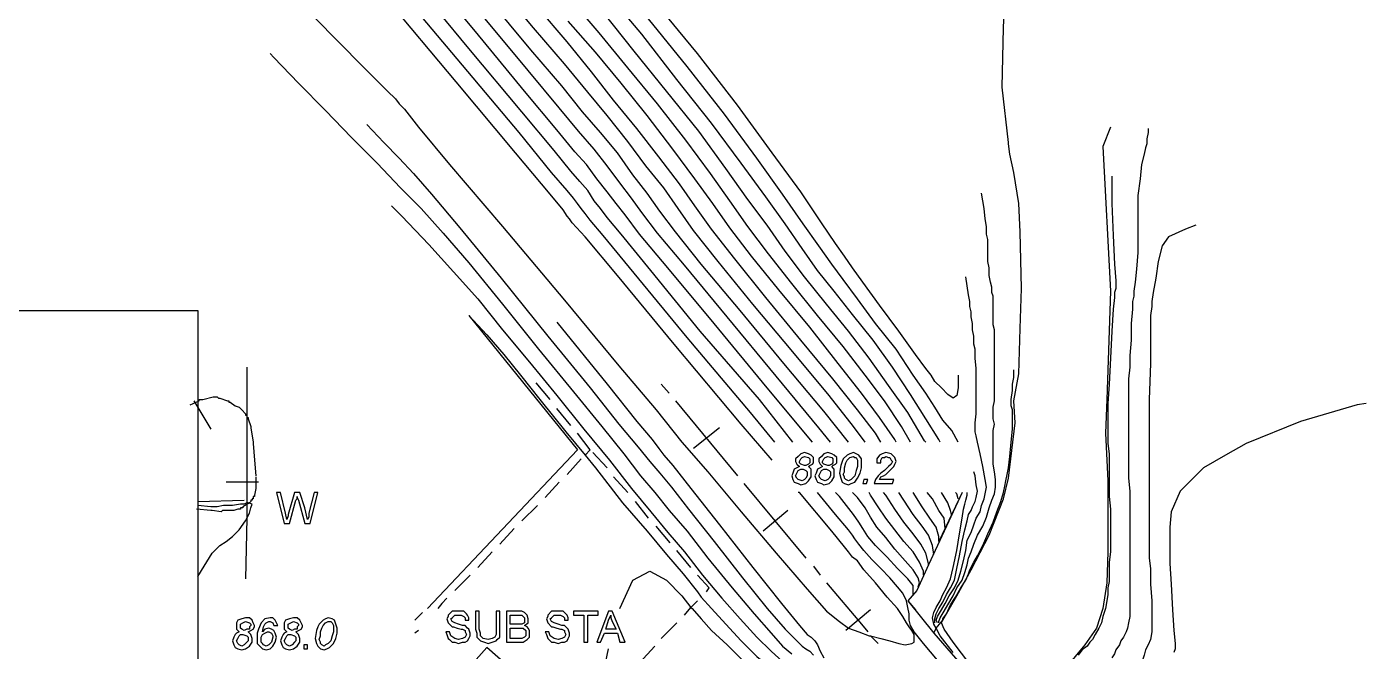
# Model space of a CAD drawing. Header units: feet. Extents: x -3749 to 15459, y 505 to 24761.
# Drawn here: x 7345 to 11489, y 19949 to 21884 of the extents above; entities that cross this region are included whole.
import ezdxf

# ---------------------------------------------------------------- set-up
doc = ezdxf.new("R2010")
doc.units = ezdxf.units.FT
for name, color, linetype in [('Buildings', 2, 'CONTINUOUS'), ('Streets', 4, 'CONTINUOUS'), ('Topo', 7, 'CONTINUOUS'), ('Topo Lines', 6, 'CONTINUOUS'), ('Water', 5, 'CONTINUOUS')]:
    doc.layers.add(name, color=color, linetype=linetype)

msp = doc.modelspace()

# ---------------------------------------------------------------- linework, layer by layer
at = {"layer": 'Buildings'}
for points in [[(7259.2, 21004.9), (7815.2, 21004.9), (7875.2, 21004.9), (7875.2, 20672.9), (7875.2, 20416.9), (7875.2, 20180.9), (7875.2, 19684.9), (7667.2, 19684.9), (7667.2, 19240.9), (7667.2, 18548.9), (7663.2, 17888.9), (7455.2, 17888.9), (6967.2, 17888.9), (6971.2, 18828.9), (6971.2, 19920.9), (6971.2, 20800.9), (6971.2, 20992.9), (7259.2, 21004.9)], [(8027.2, 20828.9), (8027.2, 20408.9)], [(8967.2, 20728.9), (8923.2, 20780.9)], [(9311.2, 20776.9), (9335.2, 20748.9)], [(9355.2, 20724.9), (9547.2, 20492.9)], [(9031.2, 20648.9), (8987.2, 20700.9)], [(9491.2, 20640.9), (9411.2, 20576.9)], [(9091.2, 20572.9), (9051.2, 20624.9)], [(9091.2, 20572.9), (9075.2, 20556.9)], [(9143.2, 20516.9), (9099.2, 20564.9)], [(9739.2, 20520.9), (9731.2, 20516.9), (9723.2, 20512.9), (9719.2, 20500.9), (9715.2, 20492.9), (9719.2, 20480.9), (9723.2, 20472.9), (9735.2, 20468.9), (9743.2, 20464.9), (9759.2, 20468.9), (9767.2, 20476.9), (9775.2, 20488.9), (9775.2, 20500.9), (9775.2, 20512.9), (9767.2, 20520.9), (9771.2, 20524.9), (9779.2, 20528.9), (9783.2, 20532.9), (9783.2, 20540.9), (9783.2, 20548.9), (9775.2, 20556.9), (9767.2, 20560.9), (9755.2, 20564.9), (9743.2, 20560.9), (9735.2, 20552.9), (9727.2, 20544.9), (9727.2, 20536.9), (9731.2, 20528.9), (9739.2, 20520.9)], [(9811.2, 20520.9), (9803.2, 20516.9), (9795.2, 20512.9), (9791.2, 20500.9), (9787.2, 20492.9), (9791.2, 20480.9), (9795.2, 20472.9), (9807.2, 20468.9), (9815.2, 20464.9), (9831.2, 20468.9), (9839.2, 20476.9), (9847.2, 20488.9), (9847.2, 20500.9), (9847.2, 20512.9), (9839.2, 20520.9), (9843.2, 20524.9), (9851.2, 20528.9), (9855.2, 20532.9), (9855.2, 20540.9), (9855.2, 20548.9), (9847.2, 20556.9), (9839.2, 20560.9), (9827.2, 20564.9), (9815.2, 20560.9), (9807.2, 20552.9), (9799.2, 20544.9), (9799.2, 20536.9), (9803.2, 20528.9), (9811.2, 20520.9)], [(9863.2, 20500.9), (9867.2, 20484.9), (9871.2, 20472.9), (9879.2, 20468.9), (9891.2, 20464.9), (9899.2, 20468.9), (9911.2, 20472.9), (9919.2, 20484.9), (9927.2, 20500.9), (9931.2, 20516.9), (9931.2, 20532.9), (9931.2, 20544.9), (9923.2, 20556.9), (9915.2, 20560.9), (9907.2, 20564.9), (9895.2, 20560.9), (9887.2, 20556.9), (9875.2, 20544.9), (9871.2, 20536.9), (9867.2, 20524.9), (9863.2, 20500.9)], [(9971.2, 20468.9), (10027.2, 20468.9), (10031.2, 20480.9), (9987.2, 20480.9), (9991.2, 20488.9), (9999.2, 20492.9), (10007.2, 20496.9), (10015.2, 20504.9), (10023.2, 20512.9), (10027.2, 20516.9), (10031.2, 20520.9), (10035.2, 20528.9), (10039.2, 20536.9), (10035.2, 20548.9), (10023.2, 20560.9), (10007.2, 20564.9), (9995.2, 20560.9), (9987.2, 20556.9), (9979.2, 20544.9), (9979.2, 20532.9), (9991.2, 20532.9), (9991.2, 20540.9), (9995.2, 20548.9), (10003.2, 20548.9), (10007.2, 20552.9), (10015.2, 20548.9), (10019.2, 20548.9), (10023.2, 20540.9), (10027.2, 20536.9), (10023.2, 20528.9), (10015.2, 20520.9), (10011.2, 20516.9), (10003.2, 20508.9), (9991.2, 20500.9), (9983.2, 20492.9), (9975.2, 20480.9), (9971.2, 20468.9)], [(9063.2, 20544.9), (9019.2, 20496.9)], [(9727.2, 20492.9), (9731.2, 20500.9), (9735.2, 20508.9), (9743.2, 20512.9), (9751.2, 20512.9), (9759.2, 20508.9), (9763.2, 20504.9), (9763.2, 20500.9), (9763.2, 20492.9), (9759.2, 20484.9), (9755.2, 20480.9), (9747.2, 20476.9), (9735.2, 20480.9), (9731.2, 20484.9), (9727.2, 20492.9)], [(9739.2, 20536.9), (9743.2, 20544.9), (9747.2, 20548.9), (9755.2, 20552.9), (9767.2, 20548.9), (9771.2, 20544.9), (9771.2, 20540.9), (9771.2, 20532.9), (9767.2, 20528.9), (9759.2, 20524.9), (9755.2, 20524.9), (9743.2, 20528.9), (9739.2, 20532.9), (9739.2, 20536.9)], [(9799.2, 20492.9), (9803.2, 20500.9), (9807.2, 20508.9), (9815.2, 20512.9), (9823.2, 20512.9), (9831.2, 20508.9), (9835.2, 20504.9), (9835.2, 20500.9), (9835.2, 20492.9), (9831.2, 20484.9), (9827.2, 20480.9), (9819.2, 20476.9), (9807.2, 20480.9), (9803.2, 20484.9), (9799.2, 20492.9)], [(9811.2, 20536.9), (9815.2, 20544.9), (9819.2, 20548.9), (9827.2, 20552.9), (9839.2, 20548.9), (9843.2, 20544.9), (9843.2, 20540.9), (9843.2, 20532.9), (9839.2, 20528.9), (9831.2, 20524.9), (9827.2, 20524.9), (9815.2, 20528.9), (9811.2, 20532.9), (9811.2, 20536.9)], [(9875.2, 20496.9), (9879.2, 20504.9), (9879.2, 20516.9), (9883.2, 20532.9), (9887.2, 20540.9), (9895.2, 20548.9), (9907.2, 20552.9), (9911.2, 20548.9), (9915.2, 20548.9), (9919.2, 20540.9), (9919.2, 20532.9), (9919.2, 20520.9), (9915.2, 20508.9), (9911.2, 20492.9), (9903.2, 20484.9), (9899.2, 20480.9), (9891.2, 20476.9), (9883.2, 20480.9), (9879.2, 20484.9), (9879.2, 20488.9), (9875.2, 20496.9)], [(8995.2, 20472.9), (8951.2, 20424.9)], [(9207.2, 20440.9), (9163.2, 20488.9)], [(9935.2, 20468.9), (9947.2, 20468.9), (9951.2, 20480.9), (9939.2, 20480.9), (9935.2, 20468.9)], [(8143.2, 20344.9), (8159.2, 20344.9), (8179.2, 20416.9), (8183.2, 20420.9), (8183.2, 20428.9), (8183.2, 20424.9), (8187.2, 20416.9), (8207.2, 20344.9), (8223.2, 20344.9), (8247.2, 20440.9), (8235.2, 20440.9), (8219.2, 20376.9), (8219.2, 20364.9), (8215.2, 20356.9), (8207.2, 20392.9), (8191.2, 20440.9), (8175.2, 20440.9), (8155.2, 20372.9), (8155.2, 20368.9), (8151.2, 20356.9), (8147.2, 20376.9), (8131.2, 20440.9), (8119.2, 20440.9), (8143.2, 20344.9)], [(9567.2, 20468.9), (9759.2, 20236.9)], [(10243.2, 20440.9), (10171.2, 20288.9)], [(7875.2, 20412.9), (8019.2, 20416.9)], [(8027.2, 20408.9), (8027.2, 20404.9), (8027.2, 20360.9)], [(8927.2, 20400.9), (8879.2, 20352.9)], [(9271.2, 20360.9), (9231.2, 20412.9)], [(8027.2, 20360.9), (8023.2, 20172.9)], [(9703.2, 20384.9), (9627.2, 20320.9)], [(8855.2, 20328.9), (8811.2, 20280.9)], [(9339.2, 20284.9), (9295.2, 20336.9)], [(8787.2, 20256.9), (8743.2, 20208.9)], [(9403.2, 20208.9), (9359.2, 20260.9)], [(8719.2, 20184.9), (8671.2, 20136.9)], [(9451.2, 20132.9), (9459.2, 20144.9), (9423.2, 20184.9)], [(9783.2, 20212.9), (9803.2, 20184.9)], [(10139.2, 20216.9), (10103.2, 20136.9), (10075.2, 20104.9), (10099.2, 20076.9)], [(9823.2, 20160.9), (9931.2, 20032.9)], [(8647.2, 20112.9), (8631.2, 20096.9), (8619.2, 20080.9)], [(9403.2, 20084.9), (9423.2, 20104.9)], [(8643.2, 20008.9), (8647.2, 20000.9), (8651.2, 19988.9), (8655.2, 19984.9), (8663.2, 19976.9), (8671.2, 19976.9), (8683.2, 19972.9), (8695.2, 19976.9), (8703.2, 19976.9), (8711.2, 19980.9), (8715.2, 19988.9), (8719.2, 19996.9), (8719.2, 20004.9), (8715.2, 20016.9), (8711.2, 20020.9), (8703.2, 20028.9), (8695.2, 20028.9), (8683.2, 20032.9), (8671.2, 20036.9), (8663.2, 20040.9), (8659.2, 20048.9), (8663.2, 20052.9), (8667.2, 20056.9), (8671.2, 20060.9), (8683.2, 20060.9), (8691.2, 20060.9), (8699.2, 20056.9), (8703.2, 20052.9), (8703.2, 20044.9), (8715.2, 20044.9), (8715.2, 20052.9), (8711.2, 20060.9), (8707.2, 20064.9), (8699.2, 20072.9), (8683.2, 20072.9), (8663.2, 20072.9), (8651.2, 20060.9), (8651.2, 20056.9), (8647.2, 20048.9), (8651.2, 20036.9), (8663.2, 20024.9), (8667.2, 20024.9), (8679.2, 20020.9), (8691.2, 20016.9), (8695.2, 20016.9), (8703.2, 20012.9), (8703.2, 20008.9), (8707.2, 20000.9), (8703.2, 19992.9), (8695.2, 19988.9), (8683.2, 19984.9), (8671.2, 19988.9), (8659.2, 19996.9), (8655.2, 20008.9), (8643.2, 20008.9)], [(8799.2, 20072.9), (8799.2, 20016.9), (8799.2, 20000.9), (8795.2, 19992.9), (8787.2, 19988.9), (8775.2, 19984.9), (8759.2, 19988.9), (8751.2, 19996.9), (8751.2, 20004.9), (8747.2, 20016.9), (8747.2, 20072.9), (8735.2, 20072.9), (8735.2, 20016.9), (8739.2, 20004.9), (8739.2, 19992.9), (8747.2, 19984.9), (8751.2, 19980.9), (8763.2, 19976.9), (8775.2, 19972.9), (8787.2, 19976.9), (8799.2, 19980.9), (8803.2, 19984.9), (8811.2, 19992.9), (8811.2, 20004.9), (8811.2, 20016.9), (8811.2, 20072.9), (8799.2, 20072.9)], [(8831.2, 19976.9), (8867.2, 19976.9), (8883.2, 19976.9), (8895.2, 19984.9), (8903.2, 19992.9), (8903.2, 20004.9), (8903.2, 20012.9), (8899.2, 20020.9), (8895.2, 20024.9), (8887.2, 20028.9), (8899.2, 20036.9), (8899.2, 20048.9), (8895.2, 20060.9), (8887.2, 20068.9), (8879.2, 20072.9), (8867.2, 20072.9), (8831.2, 20072.9), (8831.2, 19976.9)], [(8843.2, 20032.9), (8843.2, 20060.9), (8863.2, 20060.9), (8875.2, 20060.9), (8879.2, 20060.9), (8887.2, 20052.9), (8887.2, 20044.9), (8887.2, 20036.9), (8879.2, 20032.9), (8875.2, 20032.9), (8867.2, 20032.9), (8843.2, 20032.9)], [(8951.2, 20008.9), (8955.2, 20000.9), (8959.2, 19988.9), (8963.2, 19984.9), (8971.2, 19976.9), (8979.2, 19976.9), (8991.2, 19972.9), (9003.2, 19976.9), (9011.2, 19976.9), (9019.2, 19980.9), (9023.2, 19988.9), (9027.2, 19996.9), (9027.2, 20004.9), (9023.2, 20016.9), (9019.2, 20020.9), (9011.2, 20028.9), (9003.2, 20028.9), (8991.2, 20032.9), (8979.2, 20036.9), (8971.2, 20040.9), (8967.2, 20048.9), (8971.2, 20052.9), (8975.2, 20056.9), (8979.2, 20060.9), (8991.2, 20060.9), (8999.2, 20060.9), (9007.2, 20056.9), (9011.2, 20052.9), (9011.2, 20044.9), (9023.2, 20044.9), (9023.2, 20052.9), (9019.2, 20060.9), (9015.2, 20064.9), (9007.2, 20072.9), (8991.2, 20072.9), (8971.2, 20072.9), (8959.2, 20060.9), (8959.2, 20056.9), (8955.2, 20048.9), (8959.2, 20036.9), (8971.2, 20024.9), (8975.2, 20024.9), (8987.2, 20020.9), (8999.2, 20016.9), (9003.2, 20016.9), (9011.2, 20012.9), (9011.2, 20008.9), (9015.2, 20000.9), (9011.2, 19992.9), (9003.2, 19988.9), (8991.2, 19984.9), (8979.2, 19988.9), (8967.2, 19996.9), (8963.2, 20008.9), (8951.2, 20008.9)], [(9071.2, 19976.9), (9083.2, 19976.9), (9083.2, 20060.9), (9115.2, 20060.9), (9115.2, 20072.9), (9039.2, 20072.9), (9039.2, 20060.9), (9071.2, 20060.9), (9071.2, 19976.9)], [(9111.2, 19976.9), (9123.2, 19976.9), (9135.2, 20004.9), (9175.2, 20004.9), (9183.2, 19976.9), (9199.2, 19976.9), (9159.2, 20072.9), (9147.2, 20072.9), (9111.2, 19976.9)], [(9139.2, 20016.9), (9147.2, 20044.9), (9155.2, 20060.9), (9155.2, 20052.9), (9159.2, 20040.9), (9171.2, 20016.9), (9139.2, 20016.9)], [(9383.2, 20060.9), (9403.2, 20084.9)], [(9959.2, 20076.9), (9883.2, 20012.9)], [(8003.2, 20008.9), (7995.2, 20004.9), (7991.2, 20000.9), (7987.2, 19992.9), (7983.2, 19980.9), (7987.2, 19968.9), (7991.2, 19960.9), (7999.2, 19956.9), (8011.2, 19952.9), (8023.2, 19956.9), (8035.2, 19964.9), (8043.2, 19976.9), (8043.2, 19988.9), (8039.2, 20000.9), (8031.2, 20008.9), (8039.2, 20012.9), (8047.2, 20016.9), (8051.2, 20024.9), (8051.2, 20028.9), (8047.2, 20036.9), (8043.2, 20044.9), (8035.2, 20052.9), (8023.2, 20052.9), (8011.2, 20048.9), (7999.2, 20044.9), (7995.2, 20036.9), (7995.2, 20028.9), (7995.2, 20016.9), (8003.2, 20008.9)], [(8007.2, 20024.9), (8007.2, 20032.9), (8015.2, 20036.9), (8023.2, 20040.9), (8035.2, 20036.9), (8039.2, 20032.9), (8039.2, 20028.9), (8035.2, 20024.9), (8035.2, 20016.9), (8027.2, 20016.9), (8019.2, 20012.9), (8011.2, 20016.9), (8007.2, 20020.9), (8007.2, 20024.9)], [(8075.2, 20008.9), (8079.2, 20024.9), (8083.2, 20032.9), (8087.2, 20036.9), (8095.2, 20040.9), (8099.2, 20040.9), (8107.2, 20036.9), (8111.2, 20028.9), (8123.2, 20028.9), (8119.2, 20036.9), (8115.2, 20044.9), (8107.2, 20052.9), (8099.2, 20052.9), (8083.2, 20048.9), (8071.2, 20036.9), (8063.2, 20016.9), (8059.2, 20004.9), (8059.2, 19988.9), (8059.2, 19972.9), (8067.2, 19964.9), (8075.2, 19956.9), (8087.2, 19952.9), (8099.2, 19956.9), (8107.2, 19964.9), (8115.2, 19976.9), (8119.2, 19992.9), (8115.2, 20004.9), (8111.2, 20012.9), (8103.2, 20016.9), (8095.2, 20020.9), (8083.2, 20016.9), (8075.2, 20008.9)], [(8151.2, 20008.9), (8143.2, 20004.9), (8139.2, 20000.9), (8135.2, 19992.9), (8131.2, 19980.9), (8135.2, 19968.9), (8139.2, 19960.9), (8147.2, 19956.9), (8159.2, 19952.9), (8171.2, 19956.9), (8183.2, 19964.9), (8191.2, 19976.9), (8191.2, 19988.9), (8187.2, 20000.9), (8179.2, 20008.9), (8187.2, 20012.9), (8195.2, 20016.9), (8199.2, 20024.9), (8199.2, 20028.9), (8195.2, 20036.9), (8191.2, 20044.9), (8183.2, 20052.9), (8171.2, 20052.9), (8159.2, 20048.9), (8147.2, 20044.9), (8143.2, 20036.9), (8143.2, 20028.9), (8143.2, 20016.9), (8151.2, 20008.9)], [(8155.2, 20024.9), (8155.2, 20032.9), (8163.2, 20036.9), (8171.2, 20040.9), (8183.2, 20036.9), (8187.2, 20032.9), (8187.2, 20028.9), (8183.2, 20024.9), (8183.2, 20016.9), (8175.2, 20016.9), (8167.2, 20012.9), (8159.2, 20016.9), (8155.2, 20020.9), (8155.2, 20024.9)], [(8239.2, 19988.9), (8243.2, 19972.9), (8247.2, 19964.9), (8255.2, 19956.9), (8267.2, 19952.9), (8275.2, 19956.9), (8283.2, 19960.9), (8295.2, 19972.9), (8303.2, 19988.9), (8307.2, 20004.9), (8307.2, 20020.9), (8303.2, 20032.9), (8299.2, 20044.9), (8291.2, 20048.9), (8279.2, 20052.9), (8271.2, 20048.9), (8263.2, 20044.9), (8251.2, 20032.9), (8247.2, 20024.9), (8243.2, 20012.9), (8239.2, 19988.9)], [(8251.2, 19984.9), (8255.2, 19996.9), (8255.2, 20008.9), (8259.2, 20020.9), (8263.2, 20028.9), (8271.2, 20036.9), (8279.2, 20040.9), (8287.2, 20040.9), (8291.2, 20036.9), (8295.2, 20028.9), (8295.2, 20020.9), (8295.2, 20008.9), (8291.2, 19996.9), (8287.2, 19980.9), (8279.2, 19972.9), (8271.2, 19968.9), (8267.2, 19964.9), (8259.2, 19968.9), (8255.2, 19972.9), (8255.2, 19976.9), (8251.2, 19984.9)], [(8843.2, 19988.9), (8843.2, 20020.9), (8867.2, 20020.9), (8875.2, 20020.9), (8883.2, 20020.9), (8891.2, 20012.9), (8891.2, 20004.9), (8891.2, 19996.9), (8887.2, 19992.9), (8879.2, 19988.9), (8871.2, 19988.9), (8843.2, 19988.9)], [(9311.2, 19988.9), (9359.2, 20036.9)], [(9931.2, 20032.9), (9951.2, 20008.9)], [(7995.2, 19980.9), (7999.2, 19988.9), (8003.2, 19996.9), (8007.2, 20000.9), (8015.2, 20000.9), (8027.2, 19996.9), (8031.2, 19992.9), (8031.2, 19988.9), (8031.2, 19980.9), (8027.2, 19976.9), (8019.2, 19968.9), (8011.2, 19964.9), (8003.2, 19968.9), (7999.2, 19972.9), (7995.2, 19980.9)], [(8071.2, 19984.9), (8071.2, 19992.9), (8075.2, 20000.9), (8083.2, 20004.9), (8091.2, 20008.9), (8095.2, 20008.9), (8103.2, 20004.9), (8107.2, 19996.9), (8107.2, 19992.9), (8103.2, 19976.9), (8095.2, 19968.9), (8087.2, 19964.9), (8079.2, 19968.9), (8075.2, 19972.9), (8071.2, 19976.9), (8071.2, 19984.9)], [(8143.2, 19980.9), (8147.2, 19988.9), (8151.2, 19996.9), (8155.2, 20000.9), (8163.2, 20000.9), (8175.2, 19996.9), (8179.2, 19992.9), (8179.2, 19988.9), (8179.2, 19980.9), (8175.2, 19976.9), (8167.2, 19968.9), (8159.2, 19964.9), (8151.2, 19968.9), (8147.2, 19972.9), (8143.2, 19980.9)], [(8559.2, 20012.9), (8547.2, 20004.9)], [(9959.2, 19996.9), (9983.2, 19972.9)], [(10155.2, 20004.9), (10263.2, 19880.9)], [(8203.2, 19956.9), (8215.2, 19956.9), (8215.2, 19968.9), (8203.2, 19968.9), (8203.2, 19956.9)], [(9243.2, 19912.9), (9291.2, 19964.9)]]:
    msp.add_lwpolyline(points, dxfattribs=at)
at = {"layer": 'Streets'}
for points in [[(8715.2, 20988.9), (9051.2, 20572.9), (8587.2, 20080.9)], [(8571.2, 20068.9), (8547.2, 20044.9)], [(8603.2, 19772.9), (8435.2, 19584.9), (8571.2, 19460.9), (8907.2, 19840.9), (8771.2, 19960.9), (8603.2, 19772.9)]]:
    msp.add_lwpolyline(points, dxfattribs=at)
at = {"layer": 'Topo', "color": 4}
for points in [[(10243.2, 20440.9), (10139.2, 20216.9), (10139.2, 20216.9)], [(10139.2, 20216.9), (10103.2, 20136.9), (10075.2, 20104.9), (10155.2, 20004.9)], [(10155.2, 20004.9), (10263.2, 19880.9)]]:
    msp.add_lwpolyline(points, dxfattribs=at)
at = {"layer": 'Topo Lines'}
for points in [[(9719.2, 20596.9), (9615.2, 20728.9), (9431.2, 20940.9), (9279.2, 21128.9), (9187.2, 21240.9), (9143.2, 21292.9), (9123.2, 21320.9), (9103.2, 21344.9), (9083.2, 21376.9), (9059.2, 21404.9), (9031.2, 21436.9), (8979.2, 21500.9), (8879.2, 21620.9), (8715.2, 21816.9), (8527.2, 22044.8), (8367.2, 22236.8), (8271.2, 22348.8), (8227.2, 22396.8), (8211.2, 22412.8), (8199.2, 22424.8), (8187.2, 22436.8), (8171.2, 22448.8), (8155.2, 22464.8)], [(9943.2, 20596.9), (9907.2, 20644.9), (9831.2, 20740.9), (9719.2, 20876.9), (9595.2, 21024.9), (9487.2, 21156.9), (9411.2, 21252.9), (9363.2, 21320.9), (9319.2, 21384.9), (9263.2, 21452.9), (9207.2, 21528.9), (9143.2, 21608.9), (9083.2, 21680.9), (9011.2, 21768.9), (8915.2, 21880.9), (8795.2, 22024.8), (8667.2, 22176.8), (8555.2, 22308.8), (8475.2, 22396.8), (8463.2, 22408.8)], [(9891.2, 20596.9), (9815.2, 20692.9), (9691.2, 20840.9), (9555.2, 21004.9), (9435.2, 21148.9), (9355.2, 21248.9), (9307.2, 21312.9), (9267.2, 21368.9), (9223.2, 21424.9), (9175.2, 21492.9), (9123.2, 21556.9), (9067.2, 21620.9), (9003.2, 21700.9), (8907.2, 21812.9), (8775.2, 21972.8), (8631.2, 22144.8), (8507.2, 22292.8), (8479.2, 22320.8)], [(9779.2, 20596.9), (9639.2, 20764.9), (9475.2, 20964.9), (9331.2, 21136.9), (9243.2, 21240.9), (9199.2, 21300.9), (9171.2, 21336.9), (9143.2, 21372.9), (9111.2, 21412.9), (9079.2, 21456.9), (9043.2, 21496.9), (8987.2, 21564.9), (8887.2, 21684.9), (8735.2, 21868.9), (8563.2, 22076.8), (8411.2, 22252.8), (8399.2, 22268.8)], [(9835.2, 20596.9), (9799.2, 20640.9), (9667.2, 20800.9), (9515.2, 20984.9), (9383.2, 21144.9), (9299.2, 21244.9), (9251.2, 21308.9), (9219.2, 21352.9), (9183.2, 21400.9), (9143.2, 21452.9), (9103.2, 21504.9), (9055.2, 21560.9), (8995.2, 21632.9), (8899.2, 21748.9), (8755.2, 21920.9), (8595.2, 22108.8), (8459.2, 22272.8), (8439.2, 22292.8)], [(10175.2, 20596.9), (10171.2, 20604.9), (10131.2, 20668.9), (10083.2, 20744.9), (10027.2, 20828.9), (9967.2, 20912.9), (9903.2, 20992.9), (9847.2, 21064.9), (9795.2, 21128.9), (9747.2, 21196.9), (9695.2, 21272.9), (9635.2, 21356.9), (9559.2, 21460.9), (9467.2, 21584.9), (9359.2, 21720.9), (9251.2, 21860.9), (9143.2, 21988.8), (9047.2, 22104.8), (8963.2, 22200.8), (8935.2, 22236.8)], [(10083.2, 20596.9), (10055.2, 20644.9), (10003.2, 20724.9), (9943.2, 20804.9), (9875.2, 20892.9), (9795.2, 20988.9), (9715.2, 21088.9), (9643.2, 21180.9), (9579.2, 21264.9), (9523.2, 21344.9), (9463.2, 21428.9), (9387.2, 21532.9), (9299.2, 21644.9), (9207.2, 21756.9), (9119.2, 21864.9), (9031.2, 21968.8), (8943.2, 22072.8), (8863.2, 22172.8)], [(10131.2, 20596.9), (10127.2, 20600.9), (10075.2, 20688.9), (10015.2, 20772.9), (9955.2, 20856.9), (9891.2, 20940.9), (9823.2, 21024.9), (9755.2, 21108.9), (9695.2, 21188.9), (9639.2, 21268.9), (9579.2, 21348.9), (9511.2, 21444.9), (9427.2, 21560.9), (9327.2, 21684.9), (9227.2, 21808.9), (9131.2, 21928.9), (9039.2, 22036.8), (8955.2, 22136.8), (8899.2, 22204.8)], [(10231.2, 20596.9), (10211.2, 20632.9), (10183.2, 20664.9), (10159.2, 20704.9), (10131.2, 20748.9), (10091.2, 20804.9), (10039.2, 20884.9), (9975.2, 20964.9), (9919.2, 21040.9), (9875.2, 21100.9), (9839.2, 21148.9), (9799.2, 21204.9), (9751.2, 21272.9), (9687.2, 21364.9), (9607.2, 21476.9), (9507.2, 21612.9), (9391.2, 21760.9), (9271.2, 21908.9), (9155.2, 22048.8)], [(9663.2, 20596.9), (9587.2, 20688.9), (9391.2, 20920.9), (9227.2, 21120.9), (9131.2, 21236.9), (9091.2, 21284.9), (9075.2, 21304.9), (9063.2, 21320.9), (9051.2, 21336.9), (9039.2, 21352.9), (9019.2, 21376.9), (8971.2, 21432.9), (8871.2, 21556.9), (8695.2, 21764.9), (8491.2, 22008.8)], [(8167.2, 21984.8), (8295.2, 21852.9), (8403.2, 21744.9), (8463.2, 21684.9), (8487.2, 21660.9), (8499.2, 21644.9), (8515.2, 21628.9), (8559.2, 21572.9), (8655.2, 21456.9), (8819.2, 21264.9), (9011.2, 21036.9), (9179.2, 20832.9), (9295.2, 20696.9), (9375.2, 20596.9), (9455.2, 20504.9), (9559.2, 20380.9), (9667.2, 20252.9), (9763.2, 20140.9), (9823.2, 20072.9), (9863.2, 20040.9), (9891.2, 20020.9), (9923.2, 20008.9), (9955.2, 19996.9), (9959.2, 19996.9)], [(9655.2, 20540.9), (9559.2, 20652.9), (9351.2, 20900.9), (9175.2, 21112.9), (9075.2, 21232.9), (9035.2, 21276.9), (9027.2, 21288.9), (9019.2, 21296.9), (9007.2, 21316.9), (8967.2, 21364.9), (8859.2, 21492.9), (8675.2, 21712.9), (8455.2, 21976.8)], [(9991.2, 20596.9), (9975.2, 20624.9), (9919.2, 20696.9), (9843.2, 20792.9), (9743.2, 20912.9), (9635.2, 21044.9), (9539.2, 21164.9), (9467.2, 21256.9), (9415.2, 21328.9), (9367.2, 21396.9), (9303.2, 21480.9), (9235.2, 21568.9), (9163.2, 21656.9), (9095.2, 21744.9), (9019.2, 21836.9), (8927.2, 21944.9)], [(10231.2, 20804.9), (10231.2, 20792.9), (10231.2, 20764.9), (10227.2, 20740.9), (10215.2, 20732.9), (10199.2, 20744.9), (10179.2, 20764.9), (10159.2, 20784.9), (10147.2, 20804.9), (10131.2, 20824.9), (10099.2, 20868.9), (10047.2, 20940.9), (9987.2, 21020.9), (9935.2, 21092.9), (9903.2, 21136.9), (9879.2, 21172.9), (9851.2, 21212.9), (9807.2, 21276.9), (9743.2, 21372.9), (9655.2, 21492.9), (9547.2, 21640.9), (9423.2, 21800.9), (9291.2, 21960.8)], [(10039.2, 20596.9), (10035.2, 20604.9), (9987.2, 20672.9), (9931.2, 20748.9), (9859.2, 20840.9), (9771.2, 20952.9), (9675.2, 21068.9), (9591.2, 21172.9), (9523.2, 21260.9), (9471.2, 21336.9), (9415.2, 21412.9), (9347.2, 21504.9), (9267.2, 21608.9), (9187.2, 21708.9), (9107.2, 21804.9), (9023.2, 21900.9)], [(8099.2, 21800.9), (8111.2, 21788.9), (8187.2, 21708.9), (8271.2, 21624.9), (8351.2, 21540.9), (8431.2, 21460.9), (8503.2, 21384.9), (8567.2, 21320.9), (8635.2, 21244.9), (8715.2, 21152.9), (8819.2, 21024.9), (8931.2, 20884.9), (9039.2, 20752.9), (9127.2, 20644.9), (9195.2, 20560.9), (9247.2, 20492.9), (9291.2, 20440.9), (9335.2, 20384.9), (9391.2, 20320.9), (9455.2, 20236.9), (9531.2, 20144.9), (9599.2, 20064.9), (9651.2, 20004.9), (9687.2, 19964.9), (9715.2, 19940.9)], [(8399.2, 21580.9), (8451.2, 21524.9), (8499.2, 21476.9), (8543.2, 21428.9), (8599.2, 21364.9), (8687.2, 21260.9), (8815.2, 21104.9), (8959.2, 20924.9), (9091.2, 20764.9), (9179.2, 20652.9), (9239.2, 20580.9), (9275.2, 20536.9), (9307.2, 20500.9), (9343.2, 20456.9), (9395.2, 20388.9), (9475.2, 20288.9), (9563.2, 20176.9), (9639.2, 20080.9), (9695.2, 20016.9), (9727.2, 19984.9), (9747.2, 19964.9), (9759.2, 19956.9), (9771.2, 19948.9), (9783.2, 19936.9)], [(10819.2, 21568.9), (10819.2, 21556.9), (10815.2, 21536.9), (10815.2, 21520.9), (10811.2, 21508.9), (10807.2, 21488.9), (10799.2, 21456.9), (10795.2, 21412.9), (10787.2, 21360.9), (10787.2, 21300.9), (10787.2, 21240.9), (10787.2, 21184.9), (10783.2, 21132.9), (10779.2, 21092.9), (10775.2, 21064.9), (10775.2, 21048.9), (10771.2, 21032.9), (10771.2, 21008.9), (10767.2, 20964.9), (10767.2, 20912.9), (10763.2, 20864.9), (10763.2, 20828.9), (10759.2, 20792.9), (10759.2, 20744.9), (10759.2, 20680.9), (10759.2, 20608.9), (10759.2, 20536.9), (10759.2, 20484.9), (10763.2, 20444.9), (10763.2, 20412.9), (10763.2, 20384.9), (10763.2, 20352.9), (10763.2, 20328.9), (10763.2, 20304.9), (10763.2, 20284.9), (10763.2, 20260.9), (10763.2, 20240.9), (10763.2, 20220.9), (10763.2, 20192.9), (10763.2, 20160.9), (10763.2, 20128.9), (10763.2, 20100.9), (10763.2, 20076.9), (10763.2, 20056.9), (10759.2, 20036.9), (10755.2, 20020.9), (10751.2, 20008.9)], [(10707.2, 21420.9), (10707.2, 21336.9), (10711.2, 21236.9), (10715.2, 21148.9), (10719.2, 21096.9), (10719.2, 21072.9), (10715.2, 21060.9), (10715.2, 21044.9), (10711.2, 21008.9), (10707.2, 20940.9), (10703.2, 20856.9), (10699.2, 20776.9), (10695.2, 20716.9), (10695.2, 20676.9), (10695.2, 20652.9), (10695.2, 20632.9), (10695.2, 20616.9), (10695.2, 20592.9), (10699.2, 20560.9), (10699.2, 20520.9), (10699.2, 20472.9), (10699.2, 20428.9), (10703.2, 20388.9), (10703.2, 20352.9), (10703.2, 20316.9), (10703.2, 20284.9), (10703.2, 20256.9), (10699.2, 20224.9), (10699.2, 20200.9), (10699.2, 20180.9), (10699.2, 20164.9), (10695.2, 20144.9), (10695.2, 20124.9), (10691.2, 20104.9), (10687.2, 20080.9), (10679.2, 20056.9), (10675.2, 20036.9), (10667.2, 20020.9), (10655.2, 20000.9), (10647.2, 19984.9), (10639.2, 19976.9), (10631.2, 19964.9), (10615.2, 19952.9), (10603.2, 19936.9)], [(10343.2, 20776.9), (10343.2, 20780.9), (10343.2, 20796.9), (10343.2, 20816.9), (10343.2, 20840.9), (10343.2, 20860.9), (10343.2, 20884.9), (10343.2, 20904.9), (10343.2, 20924.9), (10343.2, 20944.9), (10339.2, 20960.9), (10339.2, 20980.9), (10339.2, 20996.9), (10339.2, 21016.9), (10339.2, 21032.9), (10339.2, 21048.9), (10335.2, 21060.9), (10335.2, 21076.9), (10331.2, 21092.9), (10327.2, 21112.9), (10327.2, 21136.9), (10323.2, 21156.9), (10323.2, 21184.9), (10323.2, 21204.9), (10323.2, 21224.9), (10319.2, 21240.9), (10319.2, 21264.9), (10315.2, 21288.9), (10311.2, 21320.9), (10307.2, 21344.9), (10303.2, 21368.9)], [(8475.2, 21328.9), (8507.2, 21296.9), (8591.2, 21208.9), (8667.2, 21124.9), (8743.2, 21040.9), (8819.2, 20944.9), (8903.2, 20844.9), (8987.2, 20740.9), (9071.2, 20636.9), (9151.2, 20540.9), (9219.2, 20452.9), (9279.2, 20380.9), (9331.2, 20316.9), (9383.2, 20256.9), (9439.2, 20184.9), (9499.2, 20112.9), (9555.2, 20048.9), (9607.2, 19992.9), (9651.2, 19948.9), (9687.2, 19916.9), (9715.2, 19896.9), (9739.2, 19884.9), (9755.2, 19876.9)], [(10967.2, 21268.9), (10935.2, 21256.9), (10883.2, 21232.9), (10863.2, 21204.9), (10851.2, 21156.9), (10843.2, 21104.9), (10835.2, 21060.9), (10831.2, 21032.9), (10831.2, 21016.9), (10827.2, 20988.9), (10827.2, 20972.9), (10827.2, 20952.9), (10827.2, 20936.9), (10827.2, 20904.9), (10827.2, 20840.9), (10823.2, 20728.9), (10823.2, 20596.9), (10823.2, 20480.9), (10823.2, 20408.9), (10823.2, 20372.9), (10823.2, 20352.9), (10823.2, 20336.9), (10823.2, 20320.9), (10823.2, 20304.9)], [(10287.2, 20684.9), (10287.2, 20688.9), (10287.2, 20724.9), (10287.2, 20752.9), (10287.2, 20772.9), (10287.2, 20784.9), (10287.2, 20800.9), (10287.2, 20824.9), (10283.2, 20856.9), (10283.2, 20884.9), (10279.2, 20900.9), (10279.2, 20924.9), (10275.2, 20944.9), (10275.2, 20964.9), (10271.2, 20984.9), (10271.2, 21000.9), (10267.2, 21016.9), (10267.2, 21032.9), (10263.2, 21052.9), (10259.2, 21080.9), (10255.2, 21108.9)], [(8715.2, 20988.9), (8771.2, 20928.9), (8823.2, 20868.9), (8875.2, 20804.9), (8935.2, 20728.9), (9015.2, 20628.9), (9075.2, 20556.9)], [(8987.2, 20968.9), (9143.2, 20776.9), (9235.2, 20660.9), (9283.2, 20604.9), (9303.2, 20576.9), (9319.2, 20556.9), (9347.2, 20524.9), (9403.2, 20452.9), (9491.2, 20340.9), (9595.2, 20208.9), (9683.2, 20096.9), (9739.2, 20028.9), (9763.2, 20000.9), (9775.2, 19992.9), (9787.2, 19980.9), (9795.2, 19968.9), (9803.2, 19948.9), (9815.2, 19928.9)], [(10183.2, 20044.9), (10183.2, 20048.9), (10195.2, 20064.9), (10207.2, 20092.9), (10223.2, 20116.9), (10239.2, 20144.9), (10255.2, 20168.9), (10263.2, 20188.9), (10267.2, 20200.9), (10279.2, 20224.9), (10291.2, 20244.9), (10307.2, 20276.9), (10323.2, 20312.9), (10339.2, 20348.9), (10351.2, 20380.9), (10363.2, 20412.9), (10371.2, 20440.9), (10375.2, 20460.9), (10379.2, 20476.9), (10383.2, 20496.9), (10387.2, 20516.9), (10391.2, 20552.9), (10395.2, 20596.9), (10399.2, 20636.9), (10399.2, 20672.9), (10399.2, 20696.9), (10395.2, 20708.9), (10395.2, 20728.9), (10399.2, 20756.9), (10399.2, 20776.9), (10403.2, 20796.9), (10403.2, 20808.9), (10403.2, 20820.9)], [(10171.2, 20036.9), (10171.2, 20040.9), (10175.2, 20052.9), (10187.2, 20072.9), (10199.2, 20092.9), (10215.2, 20120.9), (10227.2, 20144.9), (10243.2, 20168.9), (10251.2, 20192.9), (10259.2, 20216.9), (10263.2, 20236.9), (10271.2, 20256.9), (10279.2, 20280.9), (10291.2, 20308.9), (10307.2, 20336.9), (10319.2, 20364.9), (10327.2, 20392.9), (10335.2, 20416.9), (10343.2, 20436.9), (10347.2, 20456.9), (10347.2, 20480.9), (10343.2, 20504.9), (10339.2, 20528.9), (10339.2, 20556.9), (10339.2, 20584.9), (10339.2, 20612.9), (10339.2, 20632.9), (10343.2, 20652.9), (10339.2, 20668.9), (10339.2, 20684.9), (10339.2, 20704.9), (10343.2, 20724.9), (10343.2, 20744.9), (10343.2, 20764.9), (10343.2, 20776.9)], [(7851.2, 20712.9), (7879.2, 20724.9), (7879.2, 20728.9), (7883.2, 20728.9), (7887.2, 20728.9), (7891.2, 20728.9), (7923.2, 20736.9), (7927.2, 20736.9), (7931.2, 20736.9), (7935.2, 20736.9), (7939.2, 20732.9), (7943.2, 20732.9), (7967.2, 20724.9), (7971.2, 20724.9), (7971.2, 20720.9), (7975.2, 20720.9), (7991.2, 20708.9), (8003.2, 20704.9), (8007.2, 20700.9), (8011.2, 20696.9), (8023.2, 20684.9), (8023.2, 20680.9), (8027.2, 20680.9), (8027.2, 20676.9), (8027.2, 20672.9), (8031.2, 20672.9), (8031.2, 20668.9), (8039.2, 20644.9), (8039.2, 20640.9), (8047.2, 20596.9), (8047.2, 20592.9), (8051.2, 20540.9), (8055.2, 20492.9)], [(7863.2, 20724.9), (7915.2, 20636.9)], [(10167.2, 20036.9), (10163.2, 20044.9), (10167.2, 20056.9), (10179.2, 20076.9), (10191.2, 20096.9), (10203.2, 20120.9), (10219.2, 20144.9), (10231.2, 20168.9), (10239.2, 20196.9), (10247.2, 20228.9), (10255.2, 20260.9), (10259.2, 20292.9), (10271.2, 20316.9), (10279.2, 20340.9), (10287.2, 20360.9), (10299.2, 20380.9), (10303.2, 20400.9), (10311.2, 20420.9), (10315.2, 20436.9), (10319.2, 20456.9), (10315.2, 20480.9), (10307.2, 20520.9), (10299.2, 20560.9), (10291.2, 20596.9), (10287.2, 20616.9), (10283.2, 20628.9), (10283.2, 20656.9), (10287.2, 20684.9)], [(11495.2, 20716.9), (11467.2, 20712.9), (11291.2, 20660.9), (11123.2, 20592.9)], [(9075.2, 20556.9), (9107.2, 20516.9), (9191.2, 20408.9), (9267.2, 20320.9), (9327.2, 20248.9), (9379.2, 20188.9), (9423.2, 20132.9), (9435.2, 20116.9)], [(11059.2, 20556.9), (10991.2, 20516.9), (10919.2, 20444.9), (10891.2, 20380.9), (10887.2, 20332.9), (10887.2, 20304.9), (10887.2, 20288.9), (10887.2, 20276.9), (10887.2, 20256.9), (10887.2, 20220.9), (10891.2, 20156.9), (10895.2, 20076.9), (10899.2, 20012.9), (10903.2, 19972.9), (10903.2, 19956.9), (10899.2, 19944.9)], [(11123.2, 20592.9), (11059.2, 20556.9)], [(8055.2, 20488.9), (8055.2, 20460.9), (8055.2, 20456.9), (8055.2, 20452.9), (8051.2, 20432.9), (8051.2, 20428.9), (8047.2, 20428.9), (8047.2, 20424.9), (8047.2, 20420.9), (8043.2, 20420.9), (8043.2, 20416.9), (8039.2, 20416.9), (8039.2, 20412.9), (8035.2, 20408.9), (8015.2, 20396.9), (8015.2, 20392.9), (8011.2, 20392.9), (8007.2, 20392.9), (8007.2, 20388.9), (8003.2, 20388.9), (7999.2, 20388.9), (7987.2, 20384.9), (7983.2, 20384.9), (7967.2, 20384.9), (7951.2, 20384.9), (7947.2, 20380.9), (7919.2, 20384.9), (7915.2, 20384.9), (7871.2, 20388.9)], [(8063.2, 20472.9), (7963.2, 20472.9)], [(10159.2, 20036.9), (10159.2, 20048.9), (10163.2, 20064.9), (10171.2, 20080.9), (10183.2, 20100.9), (10195.2, 20124.9), (10207.2, 20144.9), (10219.2, 20168.9), (10227.2, 20204.9), (10235.2, 20244.9), (10243.2, 20288.9), (10251.2, 20324.9), (10259.2, 20352.9), (10263.2, 20372.9), (10271.2, 20384.9), (10275.2, 20396.9), (10283.2, 20412.9), (10287.2, 20424.9), (10291.2, 20444.9), (10287.2, 20464.9), (10283.2, 20492.9), (10279.2, 20504.9)], [(9903.2, 20240.9), (9891.2, 20256.9), (9879.2, 20272.9), (9839.2, 20320.9), (9739.2, 20440.9), (9735.2, 20440.9)], [(10199.2, 19716.9), (10219.2, 19736.9), (10231.2, 19788.9), (10211.2, 19852.9), (10167.2, 19920.9), (10123.2, 19972.9), (10095.2, 20008.9), (10083.2, 20028.9), (10079.2, 20044.9), (10079.2, 20064.9), (10075.2, 20084.9), (10071.2, 20104.9), (10059.2, 20128.9), (10043.2, 20148.9), (10019.2, 20176.9), (9991.2, 20204.9), (9963.2, 20232.9), (9939.2, 20260.9), (9923.2, 20280.9), (9911.2, 20296.9), (9903.2, 20308.9), (9891.2, 20324.9), (9851.2, 20372.9), (9795.2, 20440.9)], [(10091.2, 20124.9), (10091.2, 20136.9), (10091.2, 20152.9), (10075.2, 20172.9), (10043.2, 20204.9), (10011.2, 20240.9), (9975.2, 20276.9), (9951.2, 20304.9), (9935.2, 20328.9), (9923.2, 20348.9), (9907.2, 20372.9), (9863.2, 20428.9), (9851.2, 20440.9)], [(10107.2, 20148.9), (10111.2, 20160.9), (10107.2, 20176.9), (10091.2, 20200.9), (10067.2, 20228.9), (10035.2, 20264.9), (10007.2, 20300.9), (9979.2, 20332.9), (9959.2, 20364.9), (9943.2, 20392.9), (9919.2, 20424.9), (9903.2, 20440.9)], [(10123.2, 20184.9), (10123.2, 20196.9), (10111.2, 20224.9), (10091.2, 20256.9), (10063.2, 20288.9), (10035.2, 20324.9), (10007.2, 20360.9), (9983.2, 20396.9), (9959.2, 20432.9), (9955.2, 20440.9)], [(10139.2, 20216.9), (10139.2, 20220.9), (10131.2, 20252.9), (10115.2, 20280.9), (10091.2, 20312.9), (10063.2, 20348.9), (10035.2, 20388.9), (10007.2, 20432.9), (9999.2, 20440.9)], [(10155.2, 20248.9), (10151.2, 20276.9), (10139.2, 20308.9), (10119.2, 20336.9), (10091.2, 20372.9), (10063.2, 20416.9), (10047.2, 20440.9)], [(10171.2, 20288.9), (10171.2, 20304.9), (10163.2, 20332.9), (10143.2, 20360.9), (10119.2, 20396.9), (10091.2, 20440.9)], [(10191.2, 20328.9), (10187.2, 20360.9), (10171.2, 20384.9), (10151.2, 20420.9), (10135.2, 20440.9)], [(10163.2, 20020.9), (10155.2, 20032.9), (10151.2, 20052.9), (10155.2, 20068.9), (10163.2, 20084.9), (10175.2, 20104.9), (10183.2, 20124.9), (10195.2, 20144.9), (10207.2, 20172.9), (10215.2, 20208.9), (10227.2, 20260.9), (10235.2, 20312.9), (10243.2, 20360.9), (10247.2, 20388.9), (10251.2, 20404.9), (10255.2, 20416.9), (10259.2, 20432.9), (10259.2, 20440.9)], [(10211.2, 20368.9), (10207.2, 20384.9), (10199.2, 20408.9), (10179.2, 20440.9)], [(10231.2, 20420.9), (10227.2, 20436.9), (10223.2, 20440.9)], [(8027.2, 20408.9), (8019.2, 20404.9), (8007.2, 20404.9), (7983.2, 20400.9), (7955.2, 20400.9), (7935.2, 20396.9), (7915.2, 20396.9), (7875.2, 20400.9), (7875.2, 20400.9)], [(8027.2, 20360.9), (8035.2, 20376.9), (8039.2, 20392.9), (8043.2, 20404.9), (8031.2, 20408.9), (8027.2, 20408.9)], [(7875.2, 20180.9), (7895.2, 20212.9), (7919.2, 20252.9), (7943.2, 20276.9), (7963.2, 20288.9), (7983.2, 20304.9), (8003.2, 20324.9), (8023.2, 20352.9), (8027.2, 20360.9)], [(10823.2, 20304.9), (10823.2, 20292.9), (10823.2, 20268.9), (10823.2, 20256.9), (10823.2, 20236.9), (10827.2, 20204.9), (10827.2, 20156.9), (10831.2, 20104.9), (10831.2, 20056.9), (10831.2, 20024.9), (10831.2, 20008.9), (10827.2, 19984.9), (10819.2, 19968.9), (10811.2, 19952.9), (10807.2, 19936.9), (10799.2, 19912.9), (10791.2, 19900.9), (10779.2, 19888.9), (10763.2, 19876.9), (10751.2, 19868.9), (10735.2, 19864.9), (10723.2, 19864.9), (10719.2, 19864.9)], [(9959.2, 19996.9), (9991.2, 19988.9), (10019.2, 19980.9), (10047.2, 19972.9), (10067.2, 19968.9), (10087.2, 19972.9), (10095.2, 19976.9), (10095.2, 20000.9), (10087.2, 20012.9), (10079.2, 20024.9), (10071.2, 20036.9), (10059.2, 20056.9), (10043.2, 20080.9), (10011.2, 20116.9), (9975.2, 20160.9), (9939.2, 20200.9), (9919.2, 20228.9), (9903.2, 20240.9)], [(9183.2, 20080.9), (9223.2, 20168.9), (9275.2, 20196.9), (9327.2, 20168.9), (9375.2, 20120.9), (9403.2, 20084.9)], [(9435.2, 20116.9), (9467.2, 20080.9), (9511.2, 20032.9), (9559.2, 19980.9), (9607.2, 19932.9), (9651.2, 19896.9), (9679.2, 19872.9), (9699.2, 19864.9), (9715.2, 19860.9), (9731.2, 19856.9), (9743.2, 19860.9)], [(9403.2, 20084.9), (9407.2, 20080.9), (9435.2, 20048.9), (9467.2, 20012.9), (9515.2, 19968.9), (9567.2, 19916.9), (9611.2, 19876.9), (9639.2, 19852.9), (9655.2, 19844.9), (9671.2, 19840.9), (9695.2, 19844.9), (9711.2, 19844.9)], [(10215.2, 19944.9), (10175.2, 19996.9), (10163.2, 20020.9)], [(10423.2, 19704.9), (10411.2, 19716.9), (10383.2, 19756.9), (10327.2, 19824.9), (10267.2, 19908.9), (10215.2, 19976.9), (10187.2, 20016.9), (10179.2, 20036.9), (10183.2, 20044.9)], [(10751.2, 20008.9), (10743.2, 19992.9), (10735.2, 19980.9), (10731.2, 19968.9), (10719.2, 19952.9), (10715.2, 19940.9), (10707.2, 19928.9)], [(9107.2, 19768.9), (9111.2, 19784.9), (9139.2, 19916.9), (9147.2, 19956.9)]]:
    msp.add_lwpolyline(points, dxfattribs=at)
at = {"layer": 'Water'}
for points in [[(10155.2, 20004.9), (10163.2, 20020.9), (10183.2, 20044.9), (10227.2, 20120.9), (10271.2, 20200.9), (10327.2, 20308.9), (10371.2, 20420.9), (10387.2, 20484.9), (10407.2, 20656.9), (10403.2, 20724.9), (10419.2, 20808.9), (10423.2, 20948.9), (10427.2, 21072.9), (10423.2, 21248.9), (10419.2, 21336.9), (10403.2, 21432.9), (10391.2, 21488.9), (10387.2, 21520.9), (10387.2, 21524.9), (10367.2, 21696.9), (10371.2, 21880.9), (10375.2, 21976.8)], [(10703.2, 21572.9), (10679.2, 21512.9), (10703.2, 21064.9), (10691.2, 20728.9), (10687.2, 20624.9), (10695.2, 20476.9), (10695.2, 20344.9), (10695.2, 20256.9), (10691.2, 20160.9), (10679.2, 20080.9), (10659.2, 20020.9), (10623.2, 19968.9), (10563.2, 19896.9), (10491.2, 19808.9), (10463.2, 19768.9), (10443.2, 19736.9), (10431.2, 19716.9), (10431.2, 19712.9), (10423.2, 19704.9)]]:
    msp.add_lwpolyline(points, dxfattribs=at)

doc.saveas('drawing.dxf')
